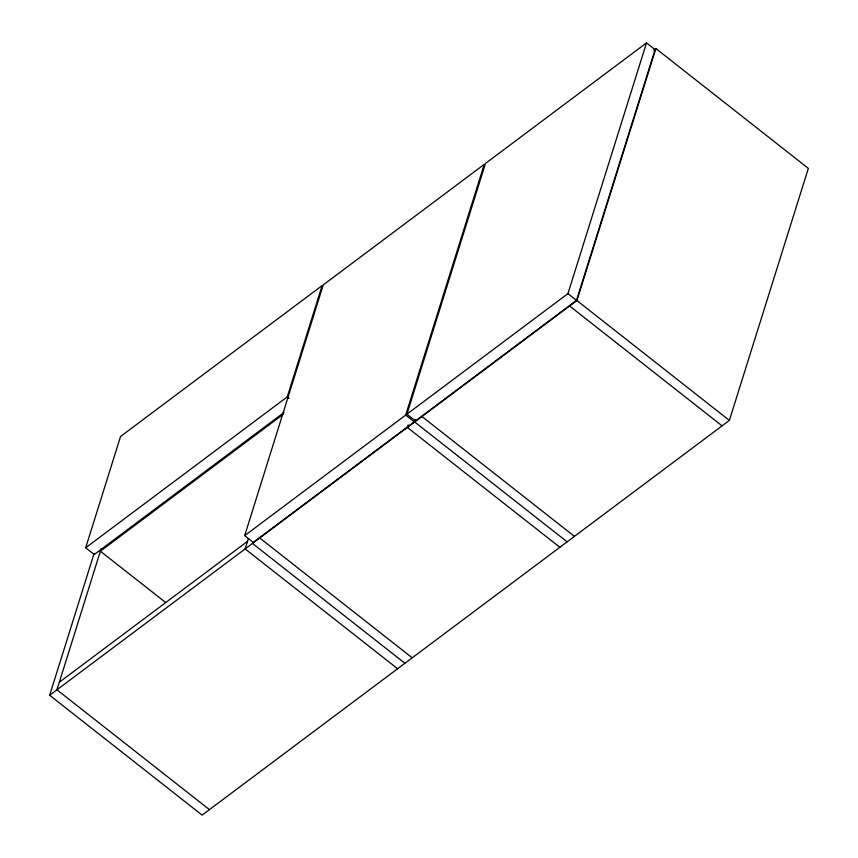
<?xml version="1.0" encoding="UTF-8"?>
<svg xmlns="http://www.w3.org/2000/svg" width="858" height="858" viewBox="0 0 858 858"><rect width="100%" height="100%" fill="white"/><g stroke="black" fill="none" stroke-linecap="round" stroke-linejoin="round"><path stroke-width="1.29" d="M85.682 547.779L120.56 436.486L322.136 285.585L287.258 396.879L85.682 547.779L94.251 554.525L284.041 412.451M653.796 50.118L655.887 48.552L808.343 168.393L729.375 420.388L202.113 815.1L49.657 695.259L94.155 553.281M101.18 548.68L56.95 689.8L209.416 809.63M244.68 535.628L323.251 284.888L484.266 164.35L405.695 415.079L244.68 535.628L253.249 542.363L414.264 421.825L405.695 415.079M248.348 538.685L245.141 548.916L397.608 668.747M406.906 414.178L485.489 163.438L646.503 42.9L655.072 49.646L576.501 300.375L415.486 420.913L406.906 414.178L567.932 293.629L646.503 42.9M408.183 424.903L407.378 427.466L559.845 547.297M415.486 419.444L414.682 421.997L567.138 541.838M49.657 695.259L576.908 300.547L655.887 48.552M283.237 414.317L100.386 551.201L165.583 602.445M59.32 682.239L247.512 541.355M567.932 293.629L576.501 300.375M576.908 300.547L729.375 420.388M569.615 306.016L722.071 425.847M421.975 416.538L574.442 536.368M287.258 396.879L289.157 398.38M259.749 537.987L412.205 657.818M252.445 543.446L404.912 663.288"/></g></svg>
